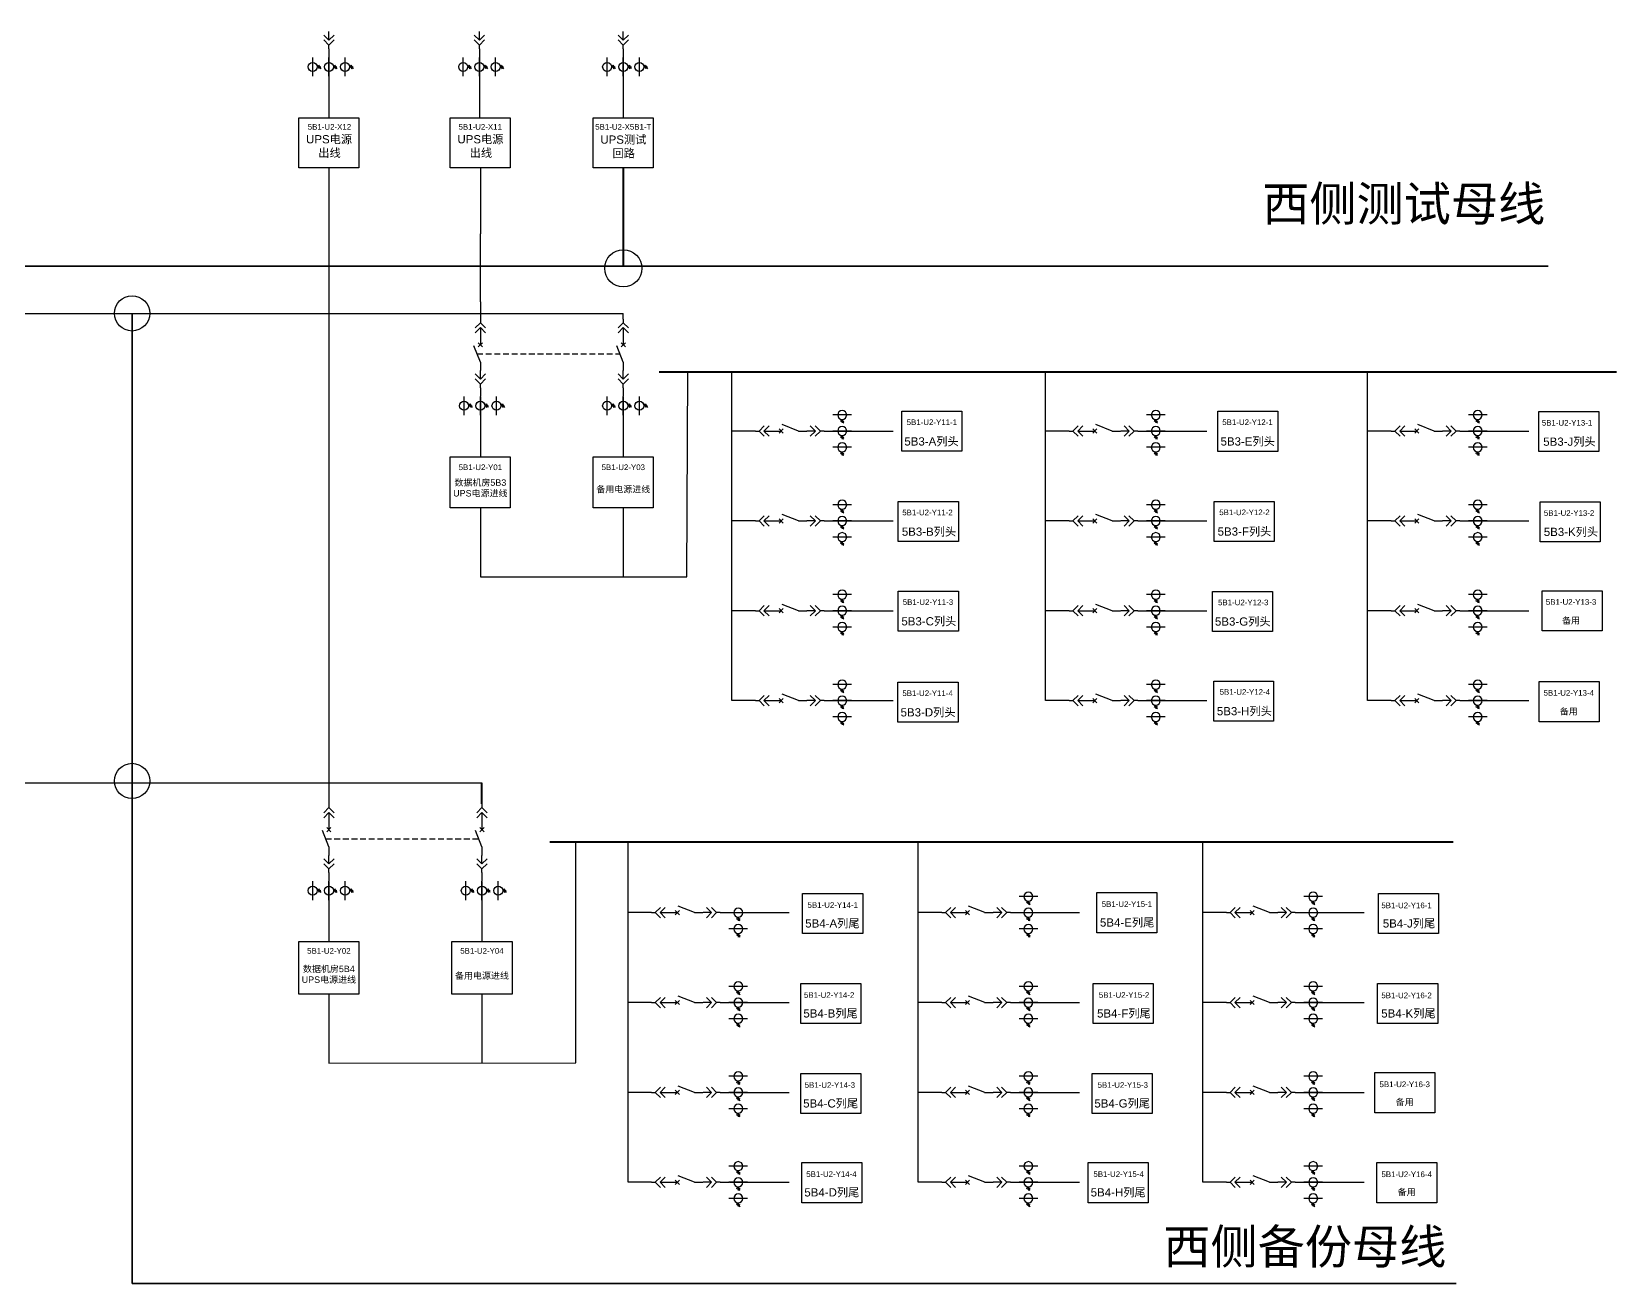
# Model space of a CAD drawing. Header units: metres. Extents: x 1150 to 1425, y 562 to 788.
# Drawn here: x 1287.2 to 1424.7, y 561.9 to 670.5 of the extents above; entities that cross this region are included whole.
import ezdxf
from ezdxf.enums import TextEntityAlignment as Align

# ---------------------------------------------------------------- set-up
doc = ezdxf.new("R2010")
doc.units = ezdxf.units.M
doc.header["$MEASUREMENT"] = 0
doc.linetypes.add('HIDDEN', pattern=[0.375, 0.25, -0.125])
doc.layers.get('0').update_dxf_attribs({"linetype": 'CONTINUOUS', "lineweight": 25})
doc.styles.add('Standard_copy2', font='arial.ttf')

# ---------------------------------------------------------------- blocks, each defined once
blk = doc.blocks.new('DYDQAA04')
at = {"color": 0}
for points in [[(0, -3.5), (0, 0)], [(-2.12, -1.38), (0, -3.5)], [(-2.12, -3.38), (0, -5.5)], [(2.12, -1.38), (0, -3.5)], [(2.12, -3.38), (0, -5.5)], [(0, -7), (0, -5.5)]]:
    blk.add_lwpolyline(points, dxfattribs=at)
blk = doc.blocks.new('DYDQAA09')
at = {"color": 0}
blk.add_lwpolyline([(0, 0), (0, -3.5)], dxfattribs=at)
blk.add_lwpolyline([(0, 0), (0, -3.5)], dxfattribs=at)
blk.add_lwpolyline([(0, 0), (0, -3.5)], dxfattribs=at)
blk.add_lwpolyline([(0, 0), (0, -3.5)], dxfattribs=at)
blk.add_lwpolyline([(0, 0), (0, -3.5)], dxfattribs=at)
blk.add_lwpolyline([(0, 0), (0, -3.5)], dxfattribs=at)
blk.add_lwpolyline([(0, 0), (0, -3.5)], dxfattribs=at)
blk.add_lwpolyline([(0, 0), (0, -3.5)], dxfattribs=at)
blk.add_lwpolyline([(0, 0), (0, -3.5)], dxfattribs=at)
blk = doc.blocks.new('A$C03DD39B5')
for p, q in [((417, 475), (283, 392)), ((417, 422), (283, 339)), ((350, 333), (350, 467))]:
    blk.add_line(p, q)
blk.add_lwpolyline([(700, 167), (0, 167)])
blk.add_circle((350, 167), 167)
blk = doc.blocks.new('DYDQAA05')
at = {"color": 0}
blk.add_lwpolyline([(0, 0), (0, -7)], dxfattribs=at)
blk = doc.blocks.new('DYDQAA03')
at = {"color": 0}
for points in [[(0, 0), (0, -1.5)], [(-2.12, -3.62), (0, -1.5)], [(-2.12, -5.62), (0, -3.5)], [(2.12, -3.62), (0, -1.5)], [(2.12, -5.62), (0, -3.5)], [(0, -3.5), (0, -7)]]:
    blk.add_lwpolyline(points, dxfattribs=at)
blk = doc.blocks.new('DYDQ0201')
at = {"color": 0}
for points in [[(0.86, -0.86), (-0.86, 0.86)], [(-0.86, -0.86), (0.86, 0.86)], [(0, -7), (-2.61, -0.37)]]:
    blk.add_lwpolyline(points, dxfattribs=at)

msp = doc.modelspace()

# ---------------------------------------------------------------- linework, layer by layer
for p, q in [((1312.98, 668.2, -15012.15), (1312.98, 666.56, -15012.15)), ((1326.04, 668.2, -15012.15), (1326.04, 666.56, -15012.15)), ((1338.52, 668.2, -15012.15), (1338.52, 666.56, -15012.15)), ((1312.98, 666.56, -15012.15), (1312.98, 662.99, -15012.15)), ((1326.04, 666.56, -15012.15), (1326.04, 662.99, -15012.15)), ((1338.52, 666.56, -15012.15), (1338.52, 662.99, -15012.15)), ((1312.98, 658.65, -15012.15), (1312.98, 652.93, -15012.15)), ((1326.12, 658.65, -15043.64), (1326.12, 652.93, -15043.64)), ((1312.98, 652.93, -16395.43), (1312.98, 603.46, -16395.43)), ((1326.12, 647.03, -17779.74), (1326.12, 652.93, -16396.46)), ((1347.95, 628.02, 13697.38), (1347.95, 640.95, 13005.74)), ((1375.16, 628.02, 13697.38), (1375.16, 640.95, 13005.74)), ((1403.09, 628.02, 13697.38), (1403.09, 640.95, 13005.74)), ((1326.12, 638.79, -15578.52), (1326.12, 637.15, -15578.52)), ((1326.12, 637.15, -15578.52), (1326.12, 633.59, -15578.52)), ((1349.98, 635.82, 12314.1), (1347.95, 635.82, 13005.74)), ((1356.73, 635.82, 14515.32), (1358.37, 635.82, 14515.32)), ((1358.37, 635.82, 14515.32), (1361.94, 635.82, 14515.32)), ((1377.2, 635.82, 12314.1), (1375.16, 635.82, 13005.74)), ((1383.95, 635.82, 14515.32), (1385.59, 635.82, 14515.32)), ((1385.59, 635.82, 14515.32), (1389.15, 635.82, 14515.32)), ((1405.13, 635.82, 12314.1), (1403.09, 635.82, 13005.74)), ((1411.88, 635.82, 14515.32), (1413.52, 635.82, 14515.32)), ((1413.52, 635.82, 14515.32), (1417.08, 635.82, 14515.32)), ((1326.12, 629.15, -15578.52), (1326.12, 623.17, -15106.98)), ((1347.95, 620.22, 14389.02), (1347.95, 628.02, 13697.38)), ((1349.98, 628.02, 13697.38), (1347.95, 628.02, 13697.38)), ((1356.73, 628.02, 15898.59), (1358.37, 628.02, 15898.59)), ((1358.37, 628.02, 15898.59), (1361.94, 628.02, 15898.59)), ((1375.16, 620.22, 14389.02), (1375.16, 628.02, 13697.38)), ((1377.2, 628.02, 13697.38), (1375.16, 628.02, 13697.38)), ((1383.95, 628.02, 15898.59), (1385.59, 628.02, 15898.59)), ((1385.59, 628.02, 15898.59), (1389.15, 628.02, 15898.59)), ((1405.13, 628.02, 13697.38), (1403.09, 628.02, 13697.38)), ((1403.09, 620.22, 14389.02), (1403.09, 628.02, 13697.38)), ((1411.88, 628.02, 15898.59), (1413.52, 628.02, 15898.59)), ((1413.52, 628.02, 15898.59), (1417.08, 628.02, 15898.59)), ((1347.95, 612.42, 15080.65), (1347.95, 620.22, 14389.02)), ((1349.98, 620.22, 14389.02), (1347.95, 620.22, 14389.02)), ((1356.73, 620.22, 16590.23), (1358.37, 620.22, 16590.23)), ((1358.37, 620.22, 16590.23), (1361.94, 620.22, 16590.23)), ((1377.2, 620.22, 14389.02), (1375.16, 620.22, 14389.02)), ((1375.16, 612.42, 15080.65), (1375.16, 620.22, 14389.02)), ((1383.95, 620.22, 16590.23), (1385.59, 620.22, 16590.23)), ((1385.59, 620.22, 16590.23), (1389.15, 620.22, 16590.23)), ((1403.09, 612.42, 15080.65), (1403.09, 620.22, 14389.02)), ((1405.13, 620.22, 14389.02), (1403.09, 620.22, 14389.02)), ((1411.88, 620.22, 16590.23), (1413.52, 620.22, 16590.23)), ((1413.52, 620.22, 16590.23), (1417.08, 620.22, 16590.23)), ((1349.98, 612.42, 15080.65), (1347.95, 612.42, 15080.65)), ((1356.73, 612.42, 17281.87), (1358.37, 612.42, 17281.87)), ((1358.37, 612.42, 17281.87), (1361.94, 612.42, 17281.87)), ((1377.2, 612.42, 15080.65), (1375.16, 612.42, 15080.65)), ((1383.95, 612.42, 17281.87), (1385.59, 612.42, 17281.87)), ((1385.59, 612.42, 17281.87), (1389.15, 612.42, 17281.87)), ((1405.13, 612.42, 15080.65), (1403.09, 612.42, 15080.65)), ((1411.88, 612.42, 17281.87), (1413.52, 612.42, 17281.87)), ((1413.52, 612.42, 17281.87), (1417.08, 612.42, 17281.87)), ((1338.93, 586.22, 13697.38), (1338.93, 600.18, 13005.74)), ((1364.11, 586.22, -10506.24), (1364.11, 600.18, 13005.74)), ((1388.81, 586.22, -10506.24), (1388.81, 600.18, 13005.74)), ((1312.98, 596.71, -14194.22), (1312.98, 595.07, -14194.22)), ((1312.98, 595.07, -14194.22), (1312.98, 591.51, -14194.22)), ((1340.97, 594.02, 12314.1), (1338.93, 594.02, 13005.74)), ((1347.72, 594.02, 14515.32), (1349.36, 594.02, 14515.32)), ((1349.36, 594.02, 14515.32), (1352.92, 594.02, 14515.32)), ((1366.15, 594.02, -11889.51), (1364.11, 594.02, -11197.87)), ((1372.9, 594.02, -9688.3), (1374.54, 594.02, -9688.3)), ((1374.54, 594.02, -9688.3), (1378.1, 594.02, -9688.3)), ((1390.84, 594.02, -11889.51), (1388.81, 594.02, -11197.87)), ((1397.59, 594.02, -9688.3), (1399.23, 594.02, -9688.3)), ((1399.23, 594.02, -9688.3), (1402.8, 594.02, -9688.3)), ((1312.98, 586.94, -14194.22), (1312.98, 580.96, -13722.67)), ((1338.93, 578.42, 14389.02), (1338.93, 586.22, 13697.38)), ((1340.97, 586.22, 13697.38), (1338.93, 586.22, 13697.38)), ((1347.72, 586.22, 15898.59), (1349.36, 586.22, 15898.59)), ((1349.36, 586.22, 15898.59), (1352.92, 586.22, 15898.59)), ((1364.11, 578.42, -9814.6), (1364.11, 586.22, -10506.24)), ((1366.15, 586.22, -10506.24), (1364.11, 586.22, -10506.24)), ((1372.9, 586.22, -8305.02), (1374.54, 586.22, -8305.02)), ((1374.54, 586.22, -8305.02), (1378.1, 586.22, -8305.02)), ((1388.81, 578.42, -9814.6), (1388.81, 586.22, -10506.24)), ((1390.84, 586.22, -10506.24), (1388.81, 586.22, -10506.24)), ((1397.59, 586.22, -8305.02), (1399.23, 586.22, -8305.02)), ((1399.23, 586.22, -8305.02), (1402.8, 586.22, -8305.02)), ((1340.97, 578.42, 14389.02), (1338.93, 578.42, 14389.02)), ((1338.93, 570.62, 15080.65), (1338.93, 578.42, 14389.02)), ((1347.72, 578.42, 16590.23), (1349.36, 578.42, 16590.23)), ((1349.36, 578.42, 16590.23), (1352.92, 578.42, 16590.23)), ((1366.15, 578.42, -9814.6), (1364.11, 578.42, -9814.6)), ((1364.11, 570.62, -9122.96), (1364.11, 578.42, -9814.6)), ((1372.9, 578.42, -7613.38), (1374.54, 578.42, -7613.38)), ((1374.54, 578.42, -7613.38), (1378.1, 578.42, -7613.38)), ((1388.81, 570.62, -9122.96), (1388.81, 578.42, -9814.6)), ((1390.84, 578.42, -9814.6), (1388.81, 578.42, -9814.6)), ((1397.59, 578.42, -7613.38), (1399.23, 578.42, -7613.38)), ((1399.23, 578.42, -7613.38), (1402.8, 578.42, -7613.38)), ((1340.97, 570.62, 15080.65), (1338.93, 570.62, 15080.65)), ((1347.72, 570.62, 17281.87), (1349.36, 570.62, 17281.87)), ((1349.36, 570.62, 17281.87), (1352.92, 570.62, 17281.87)), ((1366.15, 570.62, -9122.96), (1364.11, 570.62, -9122.96)), ((1372.9, 570.62, -6921.74), (1374.54, 570.62, -6921.74)), ((1374.54, 570.62, -6921.74), (1378.1, 570.62, -6921.74)), ((1390.84, 570.62, -9122.96), (1388.81, 570.62, -9122.96)), ((1397.59, 570.62, -6921.74), (1399.23, 570.62, -6921.74)), ((1399.23, 570.62, -6921.74), (1402.8, 570.62, -6921.74))]:
    msp.add_line(p, q)
at = {"color": 1, "lineweight": 40}
for p, q in [((1338.52, 658.65, -15044.66), (1338.52, 650.12, -15044.66)), ((1341.62, 640.95, 13005.74), (1424.67, 640.95, 13005.74)), ((1332.15, 600.18, 13005.74), (1410.5, 600.18, 13005.74))]:
    msp.add_line(p, q, dxfattribs=at)
at = {"color": 1, "lineweight": 35}
msp.add_line((1199.16, 650.12, -5127.47), (1418.74, 650.12, -5127.47), dxfattribs=at)
at = {"color": 5, "lineweight": 30}
for p, q in [((1199.17, 646.03, -6840.31), (1338.52, 646.03, -17779.74)), ((1186.04, 605.3, -6918.3), (1295.91, 605.3, -28168.27)), ((1295.91, 605.3, -28168.27), (1326.26, 605.3, -16835.5))]:
    msp.add_line(p, q, dxfattribs=at)
at = {"color": 5, "lineweight": 35}
for p, q in [((1295.92, 645.95, 23675.52), (1295.92, 561.85, 23675.52)), ((1295.92, 561.85, 23675.52), (1410.78, 561.85, 23675.52))]:
    msp.add_line(p, q, dxfattribs=at)
at = {"color": 5}
for p, q in [((1338.52, 645.54, -17779.74), (1338.52, 646.03, -17779.74)), ((1338.52, 638.79, -15578.52), (1338.52, 637.15, -15578.52)), ((1338.52, 637.15, -15578.52), (1338.52, 633.59, -15578.52)), ((1338.52, 629.15, -15578.52), (1338.52, 623.17, -15106.98)), ((1326.26, 596.71, -14634.29), (1326.26, 595.07, -14634.29)), ((1326.26, 595.07, -14634.29), (1326.26, 591.51, -14634.29)), ((1326.26, 586.94, -14634.29), (1326.26, 580.96, -14162.74))]:
    msp.add_line(p, q, dxfattribs=at)
at = {"linetype": 'HIDDEN', "ltscale": 2}
for p, q in [((1325.84, 642.52, -17779.74), (1338.24, 642.52, -17779.74)), ((1312.7, 600.44, -16835.5), (1325.99, 600.44, -16835.5))]:
    msp.add_line(p, q, dxfattribs=at)
at = {"lineweight": -3}
for p, q in [((1344.04, 623.17, -15106.98), (1344.12, 640.95, 13005.74)), ((1326.12, 623.17, -15106.98), (1344.04, 623.17, -15106.98)), ((1334.41, 580.99, -11380.69), (1334.41, 600.18, 13005.74)), ((1312.98, 580.96, -13722.67), (1334.41, 580.99, -11380.69))]:
    msp.add_line(p, q, dxfattribs=at)
at = {"color": 5, "lineweight": 40}
msp.add_line((1326.26, 603.46, -16835.5), (1326.26, 605.3, -16835.5), dxfattribs=at)
for points, elevation in [([(1310.38, 662.99), (1315.59, 662.99), (1315.59, 658.65), (1310.38, 658.65)], -15012.15), ([(1323.51, 662.99), (1328.72, 662.99), (1328.72, 658.65), (1323.51, 658.65)], -15043.64), ([(1362.68, 637.53), (1367.89, 637.53), (1367.89, 634.06), (1362.68, 634.06)], 13005.74), ([(1390.1, 637.53), (1395.31, 637.53), (1395.31, 634.05), (1390.1, 634.05)], 13005.74), ([(1417.95, 637.51), (1423.16, 637.51), (1423.16, 634.03), (1417.95, 634.03)], 13005.74), ([(1323.51, 633.59), (1328.72, 633.59), (1328.72, 629.15), (1323.51, 629.15)], -15578.52), ([(1362.38, 629.7), (1367.59, 629.7), (1367.59, 626.22), (1362.38, 626.22)], 13005.74), ([(1389.77, 629.71), (1394.98, 629.71), (1394.98, 626.23), (1389.77, 626.23)], 13005.74), ([(1418.05, 629.67), (1423.26, 629.67), (1423.26, 626.2), (1418.05, 626.2)], 13005.74), ([(1362.38, 621.92), (1367.59, 621.92), (1367.59, 618.44), (1362.38, 618.44)], 13005.74), ([(1389.63, 621.9), (1394.83, 621.9), (1394.83, 618.42), (1389.63, 618.42)], -14352.02), ([(1418.23, 621.96), (1423.44, 621.96), (1423.44, 618.49), (1418.23, 618.49)], 13005.74), ([(1362.35, 614.01), (1367.56, 614.01), (1367.56, 610.54), (1362.35, 610.54)], -14352.02), ([(1389.74, 614.12), (1394.94, 614.12), (1394.94, 610.64), (1389.74, 610.64)], 13005.74), ([(1417.96, 614.07), (1423.17, 614.07), (1423.17, 610.59), (1417.96, 610.59)], 13005.74), ([(1354.08, 595.67), (1359.29, 595.67), (1359.29, 592.2), (1354.08, 592.2)], 13005.74), ([(1379.6, 595.76), (1384.81, 595.76), (1384.81, 592.28), (1379.6, 592.28)], 13005.74), ([(1404.04, 595.67), (1409.25, 595.67), (1409.25, 592.2), (1404.04, 592.2)], 13005.74), ([(1310.38, 591.51), (1315.59, 591.51), (1315.59, 586.94), (1310.38, 586.94)], -14194.22), ([(1353.92, 587.86), (1359.13, 587.86), (1359.13, 584.39), (1353.92, 584.39)], 13005.74), ([(1379.27, 587.86), (1384.48, 587.86), (1384.48, 584.39), (1379.27, 584.39)], 13005.74), ([(1403.96, 587.86), (1409.17, 587.86), (1409.17, 584.39), (1403.96, 584.39)], 13005.74), ([(1403.71, 580.14), (1408.92, 580.14), (1408.92, 576.66), (1403.71, 576.66)], 13005.74), ([(1353.92, 580.05), (1359.13, 580.05), (1359.13, 576.58), (1353.92, 576.58)], 13005.74), ([(1379.19, 580.05), (1384.4, 580.05), (1384.4, 576.58), (1379.19, 576.58)], 13005.74), ([(1354, 572.33), (1359.21, 572.33), (1359.21, 568.85), (1354, 568.85)], 13005.74), ([(1378.86, 572.33), (1384.06, 572.33), (1384.06, 568.85), (1378.86, 568.85)], 13005.74), ([(1403.88, 572.33), (1409.09, 572.33), (1409.09, 568.85), (1403.88, 568.85)], 13005.74)]:
    msp.add_lwpolyline(points, close=True, dxfattribs=dict(elevation=elevation))
at = {"color": 1, "elevation": -15044.66}
msp.add_lwpolyline([(1335.91, 662.99), (1341.12, 662.99), (1341.12, 658.65), (1335.91, 658.65)], close=True, dxfattribs=at)
at = {"color": 5}
for points, elevation in [([(1335.91, 633.59), (1341.12, 633.59), (1341.12, 629.15), (1335.91, 629.15)], -15578.52), ([(1323.66, 591.51), (1328.87, 591.51), (1328.87, 586.94), (1323.66, 586.94)], -14634.29)]:
    msp.add_lwpolyline(points, close=True, dxfattribs=dict(at, elevation=elevation))
at = {"color": 1, "lineweight": 30}
msp.add_circle((1338.52, 649.94, -3837.99), 1.61, dxfattribs=at)
at = {"color": 5, "lineweight": 30}
for centre in [(1295.91, 646.03, -14434.86), (1295.91, 605.45, -14434.86)]:
    msp.add_circle(centre, 1.53, dxfattribs=at)

# ---------------------------------------------------------------- block references
at = {"xscale": 0.2128954749704126, "yscale": 0.2128954749704126, "zscale": 0.2128954749704126}
for name, p in [('DYDQAA04', (1312.98, 670.48, -17213.37)), ('DYDQAA04', (1326.04, 670.48, -17213.37)), ('DYDQAA04', (1338.52, 670.48, -17213.37)), ('DYDQAA09', (1312.98, 668.99, -17213.37)), ('DYDQAA09', (1326.04, 668.99, -17213.37)), ('DYDQAA09', (1338.52, 668.99, -17213.37)), ('DYDQAA05', (1326.12, 647.03, -17779.74)), ('DYDQAA03', (1326.12, 645.54, -17779.74)), ('DYDQ0201', (1326.12, 643.3, -17779.74)), ('DYDQAA09', (1326.12, 644.05, -17779.74)), ('DYDQAA04', (1326.12, 641.07, -17779.74)), ('DYDQAA09', (1326.12, 641.81, -17779.74)), ('DYDQAA09', (1326.12, 639.58, -17779.74)), ('DYDQAA03', (1312.98, 603.46, -16395.43)), ('DYDQ0201', (1312.98, 601.22, -16395.43)), ('DYDQAA09', (1312.98, 601.97, -16395.43)), ('DYDQAA09', (1312.98, 599.73, -16395.43)), ('DYDQAA04', (1312.98, 598.99, -16395.43)), ('DYDQAA09', (1312.98, 597.5, -16395.43))]:
    msp.add_blockref(name, p, dxfattribs=at)
for name, p, xscale, yscale, zscale, rotation in [('A$C03DD39B5', (1311.19, 668.24, -15012.15), 0.002338875, 0.002338875, 0.002338875, 270), ('A$C03DD39B5', (1312.59, 668.24, -15012.15), 0.002338875, 0.002338875, 0.002338875, 270), ('A$C03DD39B5', (1314, 668.24, -15012.15), 0.002338875, 0.002338875, 0.002338875, 270), ('A$C03DD39B5', (1324.24, 668.24, -15012.15), 0.002338875, 0.002338875, 0.002338875, 270), ('A$C03DD39B5', (1325.65, 668.24, -15012.15), 0.002338875, 0.002338875, 0.002338875, 270), ('A$C03DD39B5', (1327.05, 668.24, -15012.15), 0.002338875, 0.002338875, 0.002338875, 270), ('A$C03DD39B5', (1336.73, 668.24, -15012.15), 0.002338875, 0.002338875, 0.002338875, 270), ('A$C03DD39B5', (1338.13, 668.24, -15012.15), 0.002338875, 0.002338875, 0.002338875, 270), ('A$C03DD39B5', (1339.53, 668.24, -15012.15), 0.002338875, 0.002338875, 0.002338875, 270), ('A$C03DD39B5', (1324.32, 638.83, -15578.52), 0.002338875, 0.002338875, 0.002338875, 270), ('A$C03DD39B5', (1325.73, 638.83, -15578.52), 0.002338875, 0.002338875, 0.002338875, 270), ('A$C03DD39B5', (1327.13, 638.83, -15578.52), 0.002338875, 0.002338875, 0.002338875, 270), ('A$C03DD39B5', (1356.69, 637.61, 14515.32), -0.002338875, 0.002338875, 0.002338875, 180), ('A$C03DD39B5', (1383.9, 637.61, 14515.32), -0.002338875, 0.002338875, 0.002338875, 180), ('A$C03DD39B5', (1411.83, 637.61, 14515.32), -0.002338875, 0.002338875, 0.002338875, 180), ('DYDQAA03', (1349.98, 635.82, 12314.1), -0.2128954749704126, 0.2128954749704126, 0.2128954749704126, 90), ('DYDQAA09', (1351.47, 635.82, 12314.1), -0.2128954749704126, 0.2128954749704126, 0.2128954749704126, 90), ('DYDQ0201', (1352.22, 635.82, 12314.1), -0.2128954749704126, 0.2128954749704126, 0.2128954749704126, 90), ('DYDQAA09', (1353.71, 635.82, 12314.1), -0.2128954749704126, 0.2128954749704126, 0.2128954749704126, 90), ('DYDQAA04', (1354.45, 635.82, 12314.1), -0.2128954749704126, 0.2128954749704126, 0.2128954749704126, 90), ('DYDQAA09', (1355.94, 635.82, 12314.1), -0.2128954749704126, 0.2128954749704126, 0.2128954749704126, 90), ('A$C03DD39B5', (1356.69, 636.21, 14515.32), -0.002338875, 0.002338875, 0.002338875, 180), ('DYDQAA03', (1377.2, 635.82, 12314.1), -0.2128954749704126, 0.2128954749704126, 0.2128954749704126, 90), ('DYDQAA09', (1378.69, 635.82, 12314.1), -0.2128954749704126, 0.2128954749704126, 0.2128954749704126, 90), ('DYDQ0201', (1379.43, 635.82, 12314.1), -0.2128954749704126, 0.2128954749704126, 0.2128954749704126, 90), ('DYDQAA09', (1380.92, 635.82, 12314.1), -0.2128954749704126, 0.2128954749704126, 0.2128954749704126, 90), ('DYDQAA04', (1381.67, 635.82, 12314.1), -0.2128954749704126, 0.2128954749704126, 0.2128954749704126, 90), ('DYDQAA09', (1383.16, 635.82, 12314.1), -0.2128954749704126, 0.2128954749704126, 0.2128954749704126, 90), ('A$C03DD39B5', (1383.9, 636.21, 14515.32), -0.002338875, 0.002338875, 0.002338875, 180), ('DYDQAA03', (1405.13, 635.82, 12314.1), -0.2128954749704126, 0.2128954749704126, 0.2128954749704126, 90), ('DYDQAA09', (1406.62, 635.82, 12314.1), -0.2128954749704126, 0.2128954749704126, 0.2128954749704126, 90), ('DYDQ0201', (1407.36, 635.82, 12314.1), -0.2128954749704126, 0.2128954749704126, 0.2128954749704126, 90), ('DYDQAA09', (1408.85, 635.82, 12314.1), -0.2128954749704126, 0.2128954749704126, 0.2128954749704126, 90), ('DYDQAA04', (1409.6, 635.82, 12314.1), -0.2128954749704126, 0.2128954749704126, 0.2128954749704126, 90), ('DYDQAA09', (1411.09, 635.82, 12314.1), -0.2128954749704126, 0.2128954749704126, 0.2128954749704126, 90), ('A$C03DD39B5', (1411.83, 636.21, 14515.32), -0.002338875, 0.002338875, 0.002338875, 180), ('A$C03DD39B5', (1356.69, 634.8, 14515.32), -0.002338875, 0.002338875, 0.002338875, 180), ('A$C03DD39B5', (1383.9, 634.8, 14515.32), -0.002338875, 0.002338875, 0.002338875, 180), ('A$C03DD39B5', (1411.83, 634.8, 14515.32), -0.002338875, 0.002338875, 0.002338875, 180), ('A$C03DD39B5', (1356.69, 629.81, 15898.59), -0.002338875, 0.002338875, 0.002338875, 180), ('A$C03DD39B5', (1383.9, 629.81, 15898.59), -0.002338875, 0.002338875, 0.002338875, 180), ('A$C03DD39B5', (1411.83, 629.81, 15898.59), -0.002338875, 0.002338875, 0.002338875, 180), ('DYDQAA03', (1349.98, 628.02, 13697.38), -0.2128954749704126, 0.2128954749704126, 0.2128954749704126, 90), ('DYDQ0201', (1352.22, 628.02, 13697.38), -0.2128954749704126, 0.2128954749704126, 0.2128954749704126, 90), ('DYDQAA04', (1354.45, 628.02, 13697.38), -0.2128954749704126, 0.2128954749704126, 0.2128954749704126, 90), ('A$C03DD39B5', (1356.69, 628.41, 15898.59), -0.002338875, 0.002338875, 0.002338875, 180), ('DYDQAA03', (1377.2, 628.02, 13697.38), -0.2128954749704126, 0.2128954749704126, 0.2128954749704126, 90), ('DYDQ0201', (1379.43, 628.02, 13697.38), -0.2128954749704126, 0.2128954749704126, 0.2128954749704126, 90), ('DYDQAA04', (1381.67, 628.02, 13697.38), -0.2128954749704126, 0.2128954749704126, 0.2128954749704126, 90), ('A$C03DD39B5', (1383.9, 628.41, 15898.59), -0.002338875, 0.002338875, 0.002338875, 180), ('DYDQAA03', (1405.13, 628.02, 13697.38), -0.2128954749704126, 0.2128954749704126, 0.2128954749704126, 90), ('DYDQ0201', (1407.36, 628.02, 13697.38), -0.2128954749704126, 0.2128954749704126, 0.2128954749704126, 90), ('DYDQAA04', (1409.6, 628.02, 13697.38), -0.2128954749704126, 0.2128954749704126, 0.2128954749704126, 90), ('A$C03DD39B5', (1411.83, 628.41, 15898.59), -0.002338875, 0.002338875, 0.002338875, 180), ('DYDQAA09', (1351.47, 628.02, 13697.38), -0.2128954749704126, 0.2128954749704126, 0.2128954749704126, 90), ('DYDQAA09', (1353.71, 628.02, 13697.38), -0.2128954749704126, 0.2128954749704126, 0.2128954749704126, 90), ('DYDQAA09', (1355.94, 628.02, 13697.38), -0.2128954749704126, 0.2128954749704126, 0.2128954749704126, 90), ('A$C03DD39B5', (1356.69, 627, 15898.59), -0.002338875, 0.002338875, 0.002338875, 180), ('DYDQAA09', (1378.69, 628.02, 13697.38), -0.2128954749704126, 0.2128954749704126, 0.2128954749704126, 90), ('DYDQAA09', (1380.92, 628.02, 13697.38), -0.2128954749704126, 0.2128954749704126, 0.2128954749704126, 90), ('DYDQAA09', (1383.16, 628.02, 13697.38), -0.2128954749704126, 0.2128954749704126, 0.2128954749704126, 90), ('A$C03DD39B5', (1383.9, 627, 15898.59), -0.002338875, 0.002338875, 0.002338875, 180), ('DYDQAA09', (1406.62, 628.02, 13697.38), -0.2128954749704126, 0.2128954749704126, 0.2128954749704126, 90), ('DYDQAA09', (1408.85, 628.02, 13697.38), -0.2128954749704126, 0.2128954749704126, 0.2128954749704126, 90), ('DYDQAA09', (1411.09, 628.02, 13697.38), -0.2128954749704126, 0.2128954749704126, 0.2128954749704126, 90), ('A$C03DD39B5', (1411.83, 627, 15898.59), -0.002338875, 0.002338875, 0.002338875, 180), ('A$C03DD39B5', (1356.69, 622.01, 16590.23), -0.002338875, 0.002338875, 0.002338875, 180), ('A$C03DD39B5', (1383.9, 622.01, 16590.23), -0.002338875, 0.002338875, 0.002338875, 180), ('A$C03DD39B5', (1411.83, 622.01, 16590.23), -0.002338875, 0.002338875, 0.002338875, 180), ('DYDQAA03', (1349.98, 620.22, 14389.02), -0.2128954749704126, 0.2128954749704126, 0.2128954749704126, 90), ('DYDQAA09', (1351.47, 620.22, 14389.02), -0.2128954749704126, 0.2128954749704126, 0.2128954749704126, 90), ('DYDQ0201', (1352.22, 620.22, 14389.02), -0.2128954749704126, 0.2128954749704126, 0.2128954749704126, 90), ('DYDQAA09', (1353.71, 620.22, 14389.02), -0.2128954749704126, 0.2128954749704126, 0.2128954749704126, 90), ('DYDQAA04', (1354.45, 620.22, 14389.02), -0.2128954749704126, 0.2128954749704126, 0.2128954749704126, 90), ('DYDQAA09', (1355.94, 620.22, 14389.02), -0.2128954749704126, 0.2128954749704126, 0.2128954749704126, 90), ('A$C03DD39B5', (1356.69, 620.61, 16590.23), -0.002338875, 0.002338875, 0.002338875, 180), ('DYDQAA03', (1377.2, 620.22, 14389.02), -0.2128954749704126, 0.2128954749704126, 0.2128954749704126, 90), ('DYDQAA09', (1378.69, 620.22, 14389.02), -0.2128954749704126, 0.2128954749704126, 0.2128954749704126, 90), ('DYDQ0201', (1379.43, 620.22, 14389.02), -0.2128954749704126, 0.2128954749704126, 0.2128954749704126, 90), ('DYDQAA09', (1380.92, 620.22, 14389.02), -0.2128954749704126, 0.2128954749704126, 0.2128954749704126, 90), ('DYDQAA04', (1381.67, 620.22, 14389.02), -0.2128954749704126, 0.2128954749704126, 0.2128954749704126, 90), ('DYDQAA09', (1383.16, 620.22, 14389.02), -0.2128954749704126, 0.2128954749704126, 0.2128954749704126, 90), ('A$C03DD39B5', (1383.9, 620.61, 16590.23), -0.002338875, 0.002338875, 0.002338875, 180), ('DYDQAA03', (1405.13, 620.22, 14389.02), -0.2128954749704126, 0.2128954749704126, 0.2128954749704126, 90), ('DYDQAA09', (1406.62, 620.22, 14389.02), -0.2128954749704126, 0.2128954749704126, 0.2128954749704126, 90), ('DYDQ0201', (1407.36, 620.22, 14389.02), -0.2128954749704126, 0.2128954749704126, 0.2128954749704126, 90), ('DYDQAA09', (1408.85, 620.22, 14389.02), -0.2128954749704126, 0.2128954749704126, 0.2128954749704126, 90), ('DYDQAA04', (1409.6, 620.22, 14389.02), -0.2128954749704126, 0.2128954749704126, 0.2128954749704126, 90), ('DYDQAA09', (1411.09, 620.22, 14389.02), -0.2128954749704126, 0.2128954749704126, 0.2128954749704126, 90), ('A$C03DD39B5', (1411.83, 620.61, 16590.23), -0.002338875, 0.002338875, 0.002338875, 180), ('A$C03DD39B5', (1356.69, 619.2, 16590.23), -0.002338875, 0.002338875, 0.002338875, 180), ('A$C03DD39B5', (1383.9, 619.2, 16590.23), -0.002338875, 0.002338875, 0.002338875, 180), ('A$C03DD39B5', (1411.83, 619.2, 16590.23), -0.002338875, 0.002338875, 0.002338875, 180), ('A$C03DD39B5', (1356.69, 614.21, 17281.87), -0.002338875, 0.002338875, 0.002338875, 180), ('A$C03DD39B5', (1383.9, 614.21, 17281.87), -0.002338875, 0.002338875, 0.002338875, 180), ('A$C03DD39B5', (1411.83, 614.21, 17281.87), -0.002338875, 0.002338875, 0.002338875, 180), ('DYDQAA03', (1349.98, 612.42, 15080.65), -0.2128954749704126, 0.2128954749704126, 0.2128954749704126, 90), ('DYDQAA09', (1351.47, 612.42, 15080.65), -0.2128954749704126, 0.2128954749704126, 0.2128954749704126, 90), ('DYDQ0201', (1352.22, 612.42, 15080.65), -0.2128954749704126, 0.2128954749704126, 0.2128954749704126, 90), ('DYDQAA09', (1353.71, 612.42, 15080.65), -0.2128954749704126, 0.2128954749704126, 0.2128954749704126, 90), ('DYDQAA04', (1354.45, 612.42, 15080.65), -0.2128954749704126, 0.2128954749704126, 0.2128954749704126, 90), ('DYDQAA09', (1355.94, 612.42, 15080.65), -0.2128954749704126, 0.2128954749704126, 0.2128954749704126, 90), ('A$C03DD39B5', (1356.69, 612.81, 17281.87), -0.002338875, 0.002338875, 0.002338875, 180), ('DYDQAA03', (1377.2, 612.42, 15080.65), -0.2128954749704126, 0.2128954749704126, 0.2128954749704126, 90), ('DYDQAA09', (1378.69, 612.42, 15080.65), -0.2128954749704126, 0.2128954749704126, 0.2128954749704126, 90), ('DYDQ0201', (1379.43, 612.42, 15080.65), -0.2128954749704126, 0.2128954749704126, 0.2128954749704126, 90), ('DYDQAA09', (1380.92, 612.42, 15080.65), -0.2128954749704126, 0.2128954749704126, 0.2128954749704126, 90), ('DYDQAA04', (1381.67, 612.42, 15080.65), -0.2128954749704126, 0.2128954749704126, 0.2128954749704126, 90), ('DYDQAA09', (1383.16, 612.42, 15080.65), -0.2128954749704126, 0.2128954749704126, 0.2128954749704126, 90), ('A$C03DD39B5', (1383.9, 612.81, 17281.87), -0.002338875, 0.002338875, 0.002338875, 180), ('DYDQAA03', (1405.13, 612.42, 15080.65), -0.2128954749704126, 0.2128954749704126, 0.2128954749704126, 90), ('DYDQAA09', (1406.62, 612.42, 15080.65), -0.2128954749704126, 0.2128954749704126, 0.2128954749704126, 90), ('DYDQ0201', (1407.36, 612.42, 15080.65), -0.2128954749704126, 0.2128954749704126, 0.2128954749704126, 90), ('DYDQAA09', (1408.85, 612.42, 15080.65), -0.2128954749704126, 0.2128954749704126, 0.2128954749704126, 90), ('DYDQAA04', (1409.6, 612.42, 15080.65), -0.2128954749704126, 0.2128954749704126, 0.2128954749704126, 90), ('DYDQAA09', (1411.09, 612.42, 15080.65), -0.2128954749704126, 0.2128954749704126, 0.2128954749704126, 90), ('A$C03DD39B5', (1411.83, 612.81, 17281.87), -0.002338875, 0.002338875, 0.002338875, 180), ('A$C03DD39B5', (1356.69, 611.4, 17281.87), -0.002338875, 0.002338875, 0.002338875, 180), ('A$C03DD39B5', (1383.9, 611.4, 17281.87), -0.002338875, 0.002338875, 0.002338875, 180), ('A$C03DD39B5', (1411.83, 611.4, 17281.87), -0.002338875, 0.002338875, 0.002338875, 180), ('A$C03DD39B5', (1311.19, 596.75, -14194.22), 0.002338875, 0.002338875, 0.002338875, 270), ('A$C03DD39B5', (1312.59, 596.75, -14194.22), 0.002338875, 0.002338875, 0.002338875, 270), ('A$C03DD39B5', (1314, 596.75, -14194.22), 0.002338875, 0.002338875, 0.002338875, 270), ('A$C03DD39B5', (1372.85, 595.81, -9688.3), -0.002338875, 0.002338875, 0.002338875, 180), ('A$C03DD39B5', (1397.55, 595.81, -9688.3), -0.002338875, 0.002338875, 0.002338875, 180), ('DYDQAA03', (1340.97, 594.02, 12314.1), -0.2128954749704126, 0.2128954749704126, 0.2128954749704126, 90), ('DYDQAA09', (1342.46, 594.02, 12314.1), -0.2128954749704126, 0.2128954749704126, 0.2128954749704126, 90), ('DYDQ0201', (1343.2, 594.02, 12314.1), -0.2128954749704126, 0.2128954749704126, 0.2128954749704126, 90), ('DYDQAA09', (1344.69, 594.02, 12314.1), -0.2128954749704126, 0.2128954749704126, 0.2128954749704126, 90), ('DYDQAA04', (1345.44, 594.02, 12314.1), -0.2128954749704126, 0.2128954749704126, 0.2128954749704126, 90), ('DYDQAA09', (1346.93, 594.02, 12314.1), -0.2128954749704126, 0.2128954749704126, 0.2128954749704126, 90), ('A$C03DD39B5', (1347.67, 594.41, 14515.32), -0.002338875, 0.002338875, 0.002338875, 180), ('DYDQAA03', (1366.15, 594.02, -11889.51), -0.2128954749704126, 0.2128954749704126, 0.2128954749704126, 90), ('DYDQAA09', (1367.64, 594.02, -11889.51), -0.2128954749704126, 0.2128954749704126, 0.2128954749704126, 90), ('DYDQ0201', (1368.38, 594.02, -11889.51), -0.2128954749704126, 0.2128954749704126, 0.2128954749704126, 90), ('DYDQAA09', (1369.87, 594.02, -11889.51), -0.2128954749704126, 0.2128954749704126, 0.2128954749704126, 90), ('DYDQAA04', (1370.62, 594.02, -11889.51), -0.2128954749704126, 0.2128954749704126, 0.2128954749704126, 90), ('DYDQAA09', (1372.11, 594.02, -11889.51), -0.2128954749704126, 0.2128954749704126, 0.2128954749704126, 90), ('A$C03DD39B5', (1372.85, 594.41, -9688.3), -0.002338875, 0.002338875, 0.002338875, 180), ('DYDQAA03', (1390.84, 594.02, -11889.51), -0.2128954749704126, 0.2128954749704126, 0.2128954749704126, 90), ('DYDQAA09', (1392.33, 594.02, -11889.51), -0.2128954749704126, 0.2128954749704126, 0.2128954749704126, 90), ('DYDQ0201', (1393.08, 594.02, -11889.51), -0.2128954749704126, 0.2128954749704126, 0.2128954749704126, 90), ('DYDQAA09', (1394.57, 594.02, -11889.51), -0.2128954749704126, 0.2128954749704126, 0.2128954749704126, 90), ('DYDQAA04', (1395.31, 594.02, -11889.51), -0.2128954749704126, 0.2128954749704126, 0.2128954749704126, 90), ('DYDQAA09', (1396.8, 594.02, -11889.51), -0.2128954749704126, 0.2128954749704126, 0.2128954749704126, 90), ('A$C03DD39B5', (1397.55, 594.41, -9688.3), -0.002338875, 0.002338875, 0.002338875, 180), ('A$C03DD39B5', (1347.67, 593, 14515.32), -0.002338875, 0.002338875, 0.002338875, 180), ('A$C03DD39B5', (1372.85, 593, -9688.3), -0.002338875, 0.002338875, 0.002338875, 180), ('A$C03DD39B5', (1397.55, 593, -9688.3), -0.002338875, 0.002338875, 0.002338875, 180), ('A$C03DD39B5', (1347.67, 588.01, 15898.59), -0.002338875, 0.002338875, 0.002338875, 180), ('A$C03DD39B5', (1372.85, 588.01, -8305.02), -0.002338875, 0.002338875, 0.002338875, 180), ('A$C03DD39B5', (1397.55, 588.01, -8305.02), -0.002338875, 0.002338875, 0.002338875, 180), ('DYDQAA03', (1340.97, 586.22, 13697.38), -0.2128954749704126, 0.2128954749704126, 0.2128954749704126, 90), ('DYDQAA09', (1342.46, 586.22, 13697.38), -0.2128954749704126, 0.2128954749704126, 0.2128954749704126, 90), ('DYDQ0201', (1343.2, 586.22, 13697.38), -0.2128954749704126, 0.2128954749704126, 0.2128954749704126, 90), ('DYDQAA09', (1344.69, 586.22, 13697.38), -0.2128954749704126, 0.2128954749704126, 0.2128954749704126, 90), ('DYDQAA04', (1345.44, 586.22, 13697.38), -0.2128954749704126, 0.2128954749704126, 0.2128954749704126, 90), ('DYDQAA09', (1346.93, 586.22, 13697.38), -0.2128954749704126, 0.2128954749704126, 0.2128954749704126, 90), ('A$C03DD39B5', (1347.67, 586.61, 15898.59), -0.002338875, 0.002338875, 0.002338875, 180), ('DYDQAA03', (1366.15, 586.22, -10506.24), -0.2128954749704126, 0.2128954749704126, 0.2128954749704126, 90), ('DYDQAA09', (1367.64, 586.22, -10506.24), -0.2128954749704126, 0.2128954749704126, 0.2128954749704126, 90), ('DYDQ0201', (1368.38, 586.22, -10506.24), -0.2128954749704126, 0.2128954749704126, 0.2128954749704126, 90), ('DYDQAA09', (1369.87, 586.22, -10506.24), -0.2128954749704126, 0.2128954749704126, 0.2128954749704126, 90), ('DYDQAA04', (1370.62, 586.22, -10506.24), -0.2128954749704126, 0.2128954749704126, 0.2128954749704126, 90), ('DYDQAA09', (1372.11, 586.22, -10506.24), -0.2128954749704126, 0.2128954749704126, 0.2128954749704126, 90), ('A$C03DD39B5', (1372.85, 586.61, -8305.02), -0.002338875, 0.002338875, 0.002338875, 180), ('DYDQAA03', (1390.84, 586.22, -10506.24), -0.2128954749704126, 0.2128954749704126, 0.2128954749704126, 90), ('DYDQAA09', (1392.33, 586.22, -10506.24), -0.2128954749704126, 0.2128954749704126, 0.2128954749704126, 90), ('DYDQ0201', (1393.08, 586.22, -10506.24), -0.2128954749704126, 0.2128954749704126, 0.2128954749704126, 90), ('DYDQAA09', (1394.57, 586.22, -10506.24), -0.2128954749704126, 0.2128954749704126, 0.2128954749704126, 90), ('DYDQAA04', (1395.31, 586.22, -10506.24), -0.2128954749704126, 0.2128954749704126, 0.2128954749704126, 90), ('DYDQAA09', (1396.8, 586.22, -10506.24), -0.2128954749704126, 0.2128954749704126, 0.2128954749704126, 90), ('A$C03DD39B5', (1397.55, 586.61, -8305.02), -0.002338875, 0.002338875, 0.002338875, 180), ('A$C03DD39B5', (1347.67, 585.2, 15898.59), -0.002338875, 0.002338875, 0.002338875, 180), ('A$C03DD39B5', (1372.85, 585.2, -8305.02), -0.002338875, 0.002338875, 0.002338875, 180), ('A$C03DD39B5', (1397.55, 585.2, -8305.02), -0.002338875, 0.002338875, 0.002338875, 180), ('A$C03DD39B5', (1347.67, 580.21, 16590.23), -0.002338875, 0.002338875, 0.002338875, 180), ('A$C03DD39B5', (1372.85, 580.21, -7613.38), -0.002338875, 0.002338875, 0.002338875, 180), ('A$C03DD39B5', (1397.55, 580.21, -7613.38), -0.002338875, 0.002338875, 0.002338875, 180), ('DYDQAA03', (1340.97, 578.42, 14389.02), -0.2128954749704126, 0.2128954749704126, 0.2128954749704126, 90), ('DYDQ0201', (1343.2, 578.42, 14389.02), -0.2128954749704126, 0.2128954749704126, 0.2128954749704126, 90), ('DYDQAA04', (1345.44, 578.42, 14389.02), -0.2128954749704126, 0.2128954749704126, 0.2128954749704126, 90), ('A$C03DD39B5', (1347.67, 578.81, 16590.23), -0.002338875, 0.002338875, 0.002338875, 180), ('DYDQAA03', (1366.15, 578.42, -9814.6), -0.2128954749704126, 0.2128954749704126, 0.2128954749704126, 90), ('DYDQ0201', (1368.38, 578.42, -9814.6), -0.2128954749704126, 0.2128954749704126, 0.2128954749704126, 90), ('DYDQAA04', (1370.62, 578.42, -9814.6), -0.2128954749704126, 0.2128954749704126, 0.2128954749704126, 90), ('A$C03DD39B5', (1372.85, 578.81, -7613.38), -0.002338875, 0.002338875, 0.002338875, 180), ('DYDQAA03', (1390.84, 578.42, -9814.6), -0.2128954749704126, 0.2128954749704126, 0.2128954749704126, 90), ('DYDQ0201', (1393.08, 578.42, -9814.6), -0.2128954749704126, 0.2128954749704126, 0.2128954749704126, 90), ('DYDQAA04', (1395.31, 578.42, -9814.6), -0.2128954749704126, 0.2128954749704126, 0.2128954749704126, 90), ('A$C03DD39B5', (1397.55, 578.81, -7613.38), -0.002338875, 0.002338875, 0.002338875, 180), ('DYDQAA09', (1342.46, 578.42, 14389.02), -0.2128954749704126, 0.2128954749704126, 0.2128954749704126, 90), ('DYDQAA09', (1344.69, 578.42, 14389.02), -0.2128954749704126, 0.2128954749704126, 0.2128954749704126, 90), ('DYDQAA09', (1346.93, 578.42, 14389.02), -0.2128954749704126, 0.2128954749704126, 0.2128954749704126, 90), ('A$C03DD39B5', (1347.67, 577.4, 16590.23), -0.002338875, 0.002338875, 0.002338875, 180), ('DYDQAA09', (1367.64, 578.42, -9814.6), -0.2128954749704126, 0.2128954749704126, 0.2128954749704126, 90), ('DYDQAA09', (1369.87, 578.42, -9814.6), -0.2128954749704126, 0.2128954749704126, 0.2128954749704126, 90), ('DYDQAA09', (1372.11, 578.42, -9814.6), -0.2128954749704126, 0.2128954749704126, 0.2128954749704126, 90), ('A$C03DD39B5', (1372.85, 577.4, -7613.38), -0.002338875, 0.002338875, 0.002338875, 180), ('DYDQAA09', (1392.33, 578.42, -9814.6), -0.2128954749704126, 0.2128954749704126, 0.2128954749704126, 90), ('DYDQAA09', (1394.57, 578.42, -9814.6), -0.2128954749704126, 0.2128954749704126, 0.2128954749704126, 90), ('DYDQAA09', (1396.8, 578.42, -9814.6), -0.2128954749704126, 0.2128954749704126, 0.2128954749704126, 90), ('A$C03DD39B5', (1397.55, 577.4, -7613.38), -0.002338875, 0.002338875, 0.002338875, 180), ('A$C03DD39B5', (1347.67, 572.41, 17281.87), -0.002338875, 0.002338875, 0.002338875, 180), ('A$C03DD39B5', (1372.85, 572.41, -6921.74), -0.002338875, 0.002338875, 0.002338875, 180), ('A$C03DD39B5', (1397.55, 572.41, -6921.74), -0.002338875, 0.002338875, 0.002338875, 180), ('DYDQAA03', (1340.97, 570.62, 15080.65), -0.2128954749704126, 0.2128954749704126, 0.2128954749704126, 90), ('DYDQAA09', (1342.46, 570.62, 15080.65), -0.2128954749704126, 0.2128954749704126, 0.2128954749704126, 90), ('DYDQ0201', (1343.2, 570.62, 15080.65), -0.2128954749704126, 0.2128954749704126, 0.2128954749704126, 90), ('DYDQAA09', (1344.69, 570.62, 15080.65), -0.2128954749704126, 0.2128954749704126, 0.2128954749704126, 90), ('DYDQAA04', (1345.44, 570.62, 15080.65), -0.2128954749704126, 0.2128954749704126, 0.2128954749704126, 90), ('DYDQAA09', (1346.93, 570.62, 15080.65), -0.2128954749704126, 0.2128954749704126, 0.2128954749704126, 90), ('A$C03DD39B5', (1347.67, 571.01, 17281.87), -0.002338875, 0.002338875, 0.002338875, 180), ('DYDQAA03', (1366.15, 570.62, -9122.96), -0.2128954749704126, 0.2128954749704126, 0.2128954749704126, 90), ('DYDQAA09', (1367.64, 570.62, -9122.96), -0.2128954749704126, 0.2128954749704126, 0.2128954749704126, 90), ('DYDQ0201', (1368.38, 570.62, -9122.96), -0.2128954749704126, 0.2128954749704126, 0.2128954749704126, 90), ('DYDQAA09', (1369.87, 570.62, -9122.96), -0.2128954749704126, 0.2128954749704126, 0.2128954749704126, 90), ('DYDQAA04', (1370.62, 570.62, -9122.96), -0.2128954749704126, 0.2128954749704126, 0.2128954749704126, 90), ('DYDQAA09', (1372.11, 570.62, -9122.96), -0.2128954749704126, 0.2128954749704126, 0.2128954749704126, 90), ('A$C03DD39B5', (1372.85, 571.01, -6921.74), -0.002338875, 0.002338875, 0.002338875, 180), ('DYDQAA03', (1390.84, 570.62, -9122.96), -0.2128954749704126, 0.2128954749704126, 0.2128954749704126, 90), ('DYDQAA09', (1392.33, 570.62, -9122.96), -0.2128954749704126, 0.2128954749704126, 0.2128954749704126, 90), ('DYDQ0201', (1393.08, 570.62, -9122.96), -0.2128954749704126, 0.2128954749704126, 0.2128954749704126, 90), ('DYDQAA09', (1394.57, 570.62, -9122.96), -0.2128954749704126, 0.2128954749704126, 0.2128954749704126, 90), ('DYDQAA04', (1395.31, 570.62, -9122.96), -0.2128954749704126, 0.2128954749704126, 0.2128954749704126, 90), ('DYDQAA09', (1396.8, 570.62, -9122.96), -0.2128954749704126, 0.2128954749704126, 0.2128954749704126, 90), ('A$C03DD39B5', (1397.55, 571.01, -6921.74), -0.002338875, 0.002338875, 0.002338875, 180), ('A$C03DD39B5', (1347.67, 569.61, 17281.87), -0.002338875, 0.002338875, 0.002338875, 180), ('A$C03DD39B5', (1372.85, 569.61, -6921.74), -0.002338875, 0.002338875, 0.002338875, 180), ('A$C03DD39B5', (1397.55, 569.61, -6921.74), -0.002338875, 0.002338875, 0.002338875, 180)]:
    msp.add_blockref(name, p, dxfattribs=dict(xscale=xscale, yscale=yscale, zscale=zscale, rotation=rotation))
at = {"color": 5, "xscale": 0.2128954749704126, "yscale": 0.2128954749704126, "zscale": 0.2128954749704126}
for name, p in [('DYDQAA03', (1338.52, 645.54, -17779.74)), ('DYDQ0201', (1338.52, 643.3, -17779.74)), ('DYDQAA09', (1338.52, 644.05, -17779.74)), ('DYDQAA04', (1338.52, 641.07, -17779.74)), ('DYDQAA09', (1338.52, 641.81, -17779.74)), ('DYDQAA09', (1338.52, 639.58, -17779.74)), ('DYDQAA03', (1326.26, 603.46, -16835.5)), ('DYDQ0201', (1326.26, 601.22, -16835.5)), ('DYDQAA09', (1326.26, 601.97, -16835.5)), ('DYDQAA09', (1326.26, 599.73, -16835.5)), ('DYDQAA04', (1326.26, 598.99, -16835.5)), ('DYDQAA09', (1326.26, 597.5, -16835.5))]:
    msp.add_blockref(name, p, dxfattribs=at)
at = {"color": 5, "xscale": 0.002338875, "yscale": 0.002338875, "zscale": 0.002338875, "rotation": 270}
for p in [(1336.73, 638.83, -15578.52), (1338.13, 638.83, -15578.52), (1339.53, 638.83, -15578.52), (1324.47, 596.75, -14634.29), (1325.87, 596.75, -14634.29), (1327.28, 596.75, -14634.29)]:
    msp.add_blockref('A$C03DD39B5', p, dxfattribs=at)

# ---------------------------------------------------------------- texts
at = {"lineweight": 0, "style": 'Standard_copy2'}
for s, height, p in [('5B1-U2-X12', 0.49, (1313.03, 661.97, -14288.01)), ('5B1-U2-X11', 0.49, (1326.11, 661.97, -14319.5)), ('5B3-A列头', 0.713, (1365.26, 634.56, 17434.61)), ('5B3-E列头', 0.713, (1392.69, 634.56, 17434.61)), ('5B3-J列头', 0.713, (1420.6, 634.54, 17434.61)), ('5B3-B列头', 0.713, (1365.04, 626.73, 17434.61)), ('5B3-F列头', 0.713, (1392.41, 626.74, 17434.61)), ('5B3-K列头', 0.713, (1420.73, 626.71, 17434.61)), ('5B3-C列头', 0.713, (1365.03, 618.95, 17434.61)), ('5B3-G列头', 0.713, (1392.26, 618.93, -34404.77)), ('5B3-D列头', 0.713, (1364.96, 611.05, -9923.15)), ('5B3-H列头', 0.713, (1392.4, 611.15, -7047.01)), ('5B4-A列尾', 0.713, (1356.66, 592.73, 17434.61)), ('5B4-E列尾', 0.713, (1382.23, 592.81, 17434.61)), ('5B4-J列尾', 0.713, (1406.68, 592.73, 17434.61)), ('5B4-B列尾', 0.713, (1356.5, 584.92, 17434.61)), ('5B4-F列尾', 0.713, (1381.95, 584.92, 17434.61)), ('5B4-K列尾', 0.713, (1406.63, 584.92, 17434.61)), ('5B4-C列尾', 0.713, (1356.51, 577.11, 17434.61)), ('5B4-G列尾', 0.713, (1381.8, 577.11, -7047.01)), ('5B4-D列尾', 0.713, (1356.61, 569.39, 17434.61)), ('5B4-H列尾', 0.713, (1381.45, 569.39, -7047.01))]:
    msp.add_text(s, height=height, dxfattribs=at).set_placement(p, align=Align.CENTER)
at = {"color": 1, "lineweight": 0, "style": 'Standard_copy2'}
msp.add_text('5B1-U2-X5B1-T', height=0.49, dxfattribs=at).set_placement((1338.52, 661.97, -14320.52), align=Align.CENTER)
at = {"width": 5.2091, "style": 'Standard_copy2'}
for s, insert, char_height, attachment_point in [('\\pxi0.87322;UPS{\\fSimSun|b0|i0|c134|p2;电源\\P\\pi2.36347;出线}', (1310.38, 661.5, -17590.11), 0.7128, 1), ('\\pxi0.87322;UPS{\\fSimSun|b0|i0|c134|p2;电源\\P\\pi2.36347;出线}', (1323.51, 661.5, -16333.13), 0.7128, 1), ('5B1-U2-Y11-1', (1365.29, 636.58, 13005.74), 0.49, 5), ('5B1-U2-Y12-1', (1392.67, 636.58, 13005.74), 0.49, 5), ('5B1-U2-Y13-1', (1420.39, 636.53, 13005.74), 0.49, 5), ('5B1-U2-Y01', (1326.12, 632.67, -15578.52), 0.49, 5), ('{\\fSimSun|b0|i0|c134|p2;\\H0.78125x;数据机房\\fArial|b0|i0|c0|p34;5B3 \\PUPS\\fSimSun|b0|i0|c134|p2;电源进线}', (1326.12, 630.85, -15578.52), 0.7128, 5), ('5B1-U2-Y11-2', (1364.91, 628.75, 14389.02), 0.49, 5), ('5B1-U2-Y12-2', (1392.41, 628.76, 14389.02), 0.49, 5), ('5B1-U2-Y13-2', (1420.57, 628.7, 14389.02), 0.49, 5), ('5B1-U2-Y11-3', (1364.95, 620.97, 15080.65), 0.49, 5), ('5B1-U2-Y12-3', (1392.3, 620.94, -12277.1), 0.49, 5), ('5B1-U2-Y13-3', (1420.74, 620.98, 15080.65), 0.49, 5), ('{\\fSimSun|b0|i0|c134|p2;\\H0.78125x;备用\\P}', (1420.74, 619.34, 15080.65), 0.7128, 5), ('5B1-U2-Y11-4', (1364.92, 613.06, -11585.46), 0.49, 5), ('5B1-U2-Y12-4', (1392.44, 613.17, 15772.29), 0.49, 5), ('5B1-U2-Y13-4', (1420.54, 613.09, 15772.29), 0.49, 5), ('{\\fSimSun|b0|i0|c134|p2;\\H0.78125x;备用\\P}', (1420.54, 611.45, 15772.29), 0.7128, 5), ('5B1-U2-Y14-1', (1356.69, 594.68, 13005.74), 0.49, 5), ('5B1-U2-Y15-1', (1382.21, 594.76, 13005.74), 0.49, 5), ('5B1-U2-Y16-1', (1406.47, 594.65, 13005.74), 0.49, 5), ('5B1-U2-Y02', (1312.98, 590.7, -13723.69), 0.49, 5), ('{\\fSimSun|b0|i0|c134|p2;数据机房}5B4\\PUPS{\\fSimSun|b0|i0|c134|p2;电源进线}', (1312.98, 588.64, -15483.7), 0.5569, 5), ('5B1-U2-Y14-2', (1356.38, 586.87, 14389.02), 0.49, 5), ('5B1-U2-Y15-2', (1381.96, 586.87, 14389.02), 0.49, 5), ('5B1-U2-Y16-2', (1406.47, 586.84, 14389.02), 0.49, 5), ('5B1-U2-Y14-3', (1356.44, 579.06, 15080.65), 0.49, 5), ('5B1-U2-Y15-3', (1381.85, 579.06, 15080.65), 0.49, 5), ('5B1-U2-Y16-3', (1406.31, 579.12, 15080.65), 0.49, 5), ('{\\fSimSun|b0|i0|c134|p2;\\H0.78125x;备用\\P}', (1406.31, 577.54, 15080.65), 0.7128, 5), ('5B1-U2-Y14-4', (1356.58, 571.33, 15772.29), 0.49, 5), ('5B1-U2-Y15-4', (1381.49, 571.33, 15772.29), 0.49, 5), ('5B1-U2-Y16-4', (1406.48, 571.31, 15772.29), 0.49, 5), ('{\\fSimSun|b0|i0|c134|p2;\\H0.78125x;备用\\P}', (1406.48, 569.73, 15772.29), 0.7128, 5)]:
    msp.add_mtext(s, dxfattribs=dict(at, insert=insert, char_height=char_height, attachment_point=attachment_point))
at = {"color": 1, "attachment_point": 1, "style": 'Standard_copy2'}
for s, insert, char_height, width in [('\\pxi0.87043;UPS{\\fSimSun|b0|i0|c134|p2;测试\\P\\pi2.34949;回路}', (1335.91, 661.47, -15044.66), 0.7128, 5.2091), ('西侧测试母线', (1393.95, 657.05, 39807.06), 3, 35.8664)]:
    msp.add_mtext(s, dxfattribs=dict(at, insert=insert, char_height=char_height, width=width))
at = {"color": 5, "style": 'Standard_copy2'}
for s, insert, char_height, width, attachment_point in [('5B1-U2-Y03', (1338.52, 632.67, -15578.52), 0.49, 5.2091, 5), ('{\\fSimSun|b0|i0|c134|p2;\\H0.78125x;备用电源进线\\P}', (1338.52, 630.73, -15578.52), 0.7128, 5.2091, 5), ('5B1-U2-Y04', (1326.26, 590.7, -14634.29), 0.49, 5.2091, 5), ('{\\fSimSun|b0|i0|c134|p2;\\H0.78125x;备用电源进线\\P}', (1326.26, 588.52, -14634.29), 0.7128, 5.2091, 5), ('西侧备份母线', (1385.37, 566.54, 509799.31), 3, 29.75, 1)]:
    msp.add_mtext(s, dxfattribs=dict(at, insert=insert, char_height=char_height, width=width, attachment_point=attachment_point))

doc.saveas('drawing.dxf')
